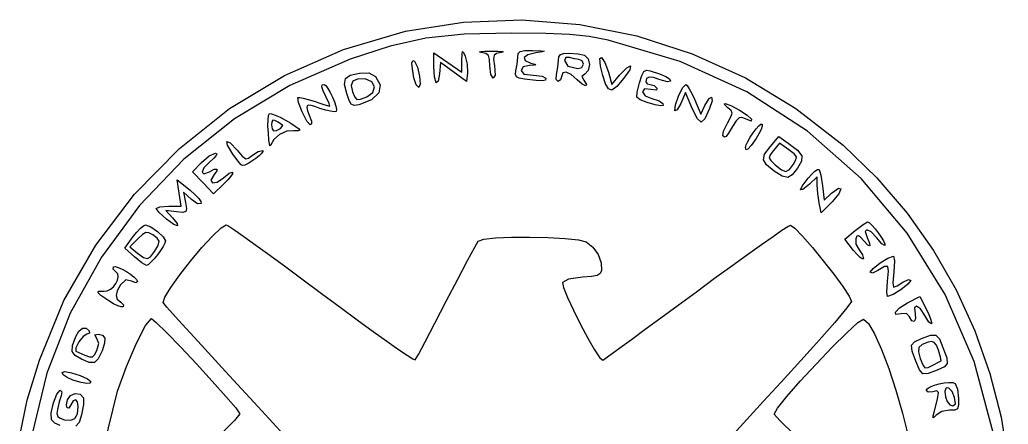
# Model space of a CAD drawing. Extents: x 2 to 115, y 1 to 114.
# Drawn here: x 2.9 to 114.8, y 68.1 to 113.9 of the extents above; entities that cross this region are included whole.
import ezdxf

# ---------------------------------------------------------------- set-up
doc = ezdxf.new("R2010")
doc.units = 0
doc.layers.get('0').update_dxf_attribs({"linetype": 'CONTINUOUS'})

msp = doc.modelspace()

# ---------------------------------------------------------------- linework, layer by layer
at = {"color": 0}
for p, q in [((46.5349, 112.556), (53.1178, 113.6)), ((53.1178, 113.6), (59.72, 113.852)), ((59.72, 113.852), (66.2753, 113.328)), ((66.2753, 113.328), (72.7191, 112.045)), ((39.5111, 110.503), (46.5349, 112.556)), ((53.1675, 112.212), (48.8541, 111.768)), ((58.5611, 112.331), (53.1675, 112.212)), ((62.4346, 112.303), (58.5611, 112.331)), ((65.1605, 112.189), (62.4346, 112.303)), ((67.3199, 111.946), (65.1605, 112.189)), ((69.4972, 111.531), (67.3199, 111.946)), ((72.7191, 112.045), (78.9852, 110.021)), ((44.8275, 110.876), (40.2978, 109.404)), ((48.8541, 111.768), (44.8275, 110.876)), ((77.6443, 109.15), (69.4972, 111.531)), ((32.8524, 107.563), (39.5111, 110.503)), ((49.7417, 108.555), (49.7417, 110.101)), ((49.7417, 110.101), (52.9167, 107.915)), ((52.9389, 109.256), (52.9594, 109.968)), ((52.9594, 109.968), (53.0105, 110.258)), ((53.0105, 110.258), (53.1163, 110.167)), ((53.1163, 110.167), (53.3079, 109.726)), ((53.3079, 109.726), (53.5217, 108.818)), ((54.9106, 110.225), (55.058, 110.271)), ((55.1215, 110.167), (54.9106, 110.225)), ((55.058, 110.271), (55.5226, 110.302)), ((55.6398, 110.047), (55.1215, 110.167)), ((55.5226, 110.302), (56.2681, 110.313)), ((55.9319, 109.817), (55.6398, 110.047)), ((56.0613, 109.379), (55.9319, 109.817)), ((56.2681, 110.313), (57.0107, 110.302)), ((56.5672, 109.839), (56.5161, 109.407)), ((56.8371, 110.051), (56.5672, 109.839)), ((57.3885, 110.164), (56.8371, 110.051)), ((57.0107, 110.302), (57.4696, 110.271)), ((57.6076, 110.222), (57.3885, 110.164)), ((57.4696, 110.271), (57.6076, 110.222)), ((59.2624, 109.626), (59.3136, 110.051)), ((59.3136, 110.051), (59.5355, 110.284)), ((59.5355, 110.284), (60.0396, 110.374)), ((60.3924, 109.874), (59.9916, 109.571)), ((60.0396, 110.374), (60.9424, 110.37)), ((61.2842, 110.105), (60.3924, 109.874)), ((60.9424, 110.37), (61.8892, 110.338)), ((62.0282, 110.231), (61.2842, 110.105)), ((61.8892, 110.338), (62.2406, 110.3)), ((62.2406, 110.3), (62.0282, 110.231)), ((63.8485, 109.273), (63.8955, 109.679)), ((63.8955, 109.679), (64.0733, 109.921)), ((64.0733, 109.921), (64.4412, 110.038)), ((64.4412, 110.038), (65.0586, 110.067)), ((65.0586, 110.067), (66.0728, 110.005)), ((66.0728, 110.005), (66.8225, 109.853)), ((66.8225, 109.853), (67.2264, 109.444)), ((78.9852, 110.021), (85.0085, 107.272)), ((40.2978, 109.404), (33.4712, 106.438)), ((47.2803, 108.966), (47.3675, 109.263)), ((47.322, 108.3), (47.2803, 108.966)), ((47.3675, 109.263), (47.5823, 109.167)), ((47.5823, 109.167), (47.8991, 108.493)), ((49.8189, 107.385), (49.7417, 108.555)), ((50.4913, 109.037), (50.3813, 107.754)), ((53.4458, 106.857), (50.4913, 109.037)), ((52.9167, 107.915), (52.9389, 109.256)), ((53.5217, 108.818), (53.5506, 107.856)), ((56.0917, 108.632), (56.0613, 109.379)), ((56.2031, 107.652), (56.0917, 108.632)), ((56.5161, 109.407), (56.6251, 108.629)), ((56.6251, 108.629), (56.7009, 107.599)), ((59.0504, 108.063), (59.1979, 108.84)), ((59.1979, 108.84), (59.2624, 109.626)), ((59.8745, 108.526), (59.6194, 108.126)), ((60.5896, 108.692), (59.8745, 108.526)), ((59.9916, 109.571), (60.1003, 109.248)), ((60.1003, 109.248), (60.7452, 108.956)), ((61.1064, 108.718), (60.5896, 108.692)), ((60.7452, 108.956), (61.1724, 108.829)), ((61.2965, 108.756), (61.1064, 108.718)), ((61.1724, 108.829), (61.2965, 108.756)), ((63.7826, 108.479), (63.8485, 109.273)), ((64.703, 109.595), (64.5583, 109.252)), ((64.5583, 109.252), (64.9305, 108.595)), ((65.1164, 109.575), (64.703, 109.595)), ((64.9305, 108.595), (66.0576, 108.33)), ((65.6565, 109.425), (65.1164, 109.575)), ((66.1748, 109.361), (65.6565, 109.425)), ((66.5275, 109.207), (66.1748, 109.361)), ((66.493, 108.467), (66.675, 108.832)), ((66.675, 108.832), (66.5275, 109.207)), ((67.2264, 109.444), (67.3654, 108.786)), ((67.3654, 108.786), (67.2373, 108.131)), ((68.5352, 109.474), (68.7433, 109.577)), ((68.6223, 108.611), (68.5352, 109.474)), ((68.8922, 107.538), (68.6223, 108.611)), ((68.7433, 109.577), (69.1099, 109.028)), ((69.1099, 109.028), (69.5043, 107.927)), ((71.6015, 108.438), (72.0079, 108.628)), ((72.0079, 108.628), (71.9197, 108.212)), ((85.1821, 105.697), (77.6443, 109.15)), ((26.6402, 103.808), (32.8524, 107.563)), ((39.7701, 107.198), (40.302, 107.582)), ((40.302, 107.582), (41.3329, 107.823)), ((41.3329, 107.823), (42.4145, 107.841)), ((42.4145, 107.841), (43.1532, 107.432)), ((43.1532, 107.432), (43.6922, 106.499)), ((47.4927, 107.289), (47.322, 108.3)), ((47.8991, 108.493), (48.1238, 107.492)), ((48.1238, 107.492), (48.1912, 106.583)), ((50.3813, 107.754), (50.2253, 106.928)), ((53.5506, 107.856), (53.4458, 106.857)), ((56.4762, 107.244), (56.2031, 107.652)), ((56.7009, 107.599), (56.4762, 107.244)), ((58.9841, 107.659), (59.0504, 108.063)), ((59.0903, 107.406), (58.9841, 107.659)), ((59.4198, 107.253), (59.0903, 107.406)), ((59.6194, 108.126), (59.9419, 107.72)), ((59.9419, 107.72), (61.0306, 107.597)), ((61.0306, 107.597), (62.0268, 107.494)), ((62.0268, 107.494), (62.4417, 107.244)), ((63.584, 107.111), (63.6309, 107.685)), ((63.6309, 107.685), (63.7826, 108.479)), ((64.2056, 107.421), (64.0884, 107.047)), ((64.3502, 107.844), (64.2056, 107.421)), ((64.739, 107.917), (64.3502, 107.844)), ((65.3009, 107.654), (64.739, 107.917)), ((65.968, 107.069), (65.3009, 107.654)), ((66.0576, 108.33), (66.493, 108.467)), ((66.8419, 107.721), (66.5014, 107.455)), ((66.5014, 107.455), (66.7163, 107.018)), ((67.2373, 108.131), (66.8419, 107.721)), ((69.1804, 106.627), (68.8922, 107.538)), ((69.5043, 107.927), (69.8817, 106.522)), ((69.8817, 106.522), (70.7789, 107.589)), ((70.7789, 107.589), (71.6015, 108.438)), ((71.9197, 108.212), (71.2611, 107.244)), ((73.025, 106.714), (73.2839, 107.546)), ((73.2839, 107.546), (73.5252, 108.001)), ((73.5252, 108.001), (73.8145, 108.155)), ((73.8145, 108.155), (74.2199, 108.088)), ((74.2199, 108.088), (75.3043, 107.727)), ((75.3043, 107.727), (76.0264, 107.426)), ((76.0264, 107.426), (76.4275, 107.163)), ((33.4712, 106.438), (27.1763, 102.642)), ((37.072, 106.273), (37.1147, 106.484)), ((37.2237, 105.838), (37.072, 106.273)), ((37.1147, 106.484), (37.3408, 106.539)), ((37.3408, 106.539), (37.5239, 106.42)), ((37.5239, 106.42), (37.7582, 106.102)), ((39.6614, 106.546), (39.7701, 107.198)), ((39.8999, 105.501), (39.6614, 106.546)), ((40.5874, 106.907), (40.3987, 106.43)), ((40.3987, 106.43), (40.5476, 105.716)), ((41.1138, 107.151), (40.5874, 106.907)), ((41.9806, 107.159), (41.1138, 107.151)), ((42.7302, 106.853), (41.9806, 107.159)), ((43.0223, 106.271), (42.7302, 106.853)), ((43.6922, 106.499), (43.5158, 105.592)), ((47.7435, 106.51), (47.4927, 107.289)), ((48.0385, 106.186), (47.7435, 106.51)), ((48.1912, 106.583), (48.0385, 106.186)), ((50.0063, 106.74), (49.8189, 107.385)), ((50.2253, 106.928), (50.0063, 106.74)), ((60.0258, 107.149), (59.4198, 107.253)), ((61.3255, 107.002), (60.0258, 107.149)), ((62.0529, 106.965), (61.3255, 107.002)), ((62.3715, 107.043), (62.0529, 106.965)), ((62.4417, 107.244), (62.3715, 107.043)), ((63.8115, 106.892), (63.584, 107.111)), ((64.0884, 107.047), (63.8115, 106.892)), ((66.5469, 106.555), (65.968, 107.069)), ((66.9382, 106.371), (66.5469, 106.555)), ((66.7163, 107.018), (67.032, 106.522)), ((67.032, 106.522), (66.9382, 106.371)), ((69.5015, 106.028), (69.1804, 106.627)), ((70.455, 106.31), (69.8983, 105.913)), ((71.2611, 107.244), (70.455, 106.31)), ((72.7467, 105.675), (73.025, 106.714)), ((73.8258, 107.208), (73.7306, 106.832)), ((73.7306, 106.832), (73.8794, 106.626)), ((74.1204, 107.371), (73.8258, 107.208)), ((73.8794, 106.626), (74.2389, 106.539)), ((74.6277, 107.326), (74.1204, 107.371)), ((74.2389, 106.539), (74.6704, 106.42)), ((75.3636, 107.072), (74.6277, 107.326)), ((74.6704, 106.42), (74.997, 106.135)), ((76.2071, 106.82), (75.3636, 107.072)), ((76.5528, 106.918), (76.2071, 106.82)), ((76.4275, 107.163), (76.5528, 106.918)), ((77.8785, 106.142), (78.256, 106.539)), ((78.256, 106.539), (78.4214, 106.408)), ((78.4214, 106.408), (78.6652, 106.047)), ((85.0085, 107.272), (90.7217, 103.816)), ((37.5804, 105.11), (37.2237, 105.838)), ((37.7582, 106.102), (38.0174, 105.649)), ((38.0174, 105.649), (38.2722, 105.121)), ((40.163, 104.712), (39.8999, 105.501)), ((40.5476, 105.716), (40.7956, 105.106)), ((42.1584, 105.128), (42.8378, 105.627)), ((43.5158, 105.592), (42.6819, 104.811)), ((42.8378, 105.627), (43.0223, 106.271)), ((69.8983, 105.913), (69.5015, 106.028)), ((72.7396, 105.117), (72.7467, 105.675)), ((73.5873, 106.033), (73.3778, 105.692)), ((73.3778, 105.692), (73.6865, 105.266)), ((74.3119, 105.966), (73.5873, 106.033)), ((73.6865, 105.266), (74.4319, 104.953)), ((74.9667, 105.882), (74.3119, 105.966)), ((74.997, 106.135), (74.9667, 105.882)), ((77.0929, 104.232), (77.4333, 105.233)), ((77.4333, 105.233), (77.8785, 106.142)), ((78.2394, 105.616), (77.7088, 104.401)), ((79.0346, 103.765), (78.2394, 105.616)), ((78.6652, 106.047), (78.9534, 105.515)), ((78.9534, 105.515), (79.2551, 104.863)), ((92.0281, 101.251), (85.1821, 105.697)), ((34.3779, 105.051), (34.5695, 105.067)), ((34.4468, 104.51), (34.3779, 105.051)), ((34.8382, 103.427), (34.4468, 104.51)), ((34.5695, 105.067), (34.9774, 104.994)), ((34.9774, 104.994), (35.5424, 104.848)), ((35.4252, 104.119), (35.3935, 103.919)), ((35.5769, 104.192), (35.4252, 104.119)), ((35.5424, 104.848), (36.2038, 104.638)), ((35.8581, 104.158), (35.5769, 104.192)), ((36.2839, 104.035), (35.8581, 104.158)), ((36.2038, 104.638), (36.861, 104.418)), ((36.8653, 103.838), (36.2839, 104.035)), ((36.861, 104.418), (37.4177, 104.238)), ((37.4177, 104.238), (37.8146, 104.115)), ((37.9236, 104.375), (37.5804, 105.11)), ((37.8146, 104.115), (37.9952, 104.069)), ((37.9952, 104.069), (37.9236, 104.375)), ((38.2722, 105.121), (38.4955, 104.581)), ((38.4955, 104.581), (38.6609, 104.089)), ((38.6609, 104.089), (38.7396, 103.707)), ((40.4153, 104.296), (40.163, 104.712)), ((40.7472, 104.17), (40.4153, 104.296)), ((41.2489, 104.247), (40.7472, 104.17)), ((40.7956, 105.106), (41.0393, 104.844)), ((41.0393, 104.844), (41.439, 104.87)), ((42.6819, 104.811), (41.2489, 104.247)), ((41.439, 104.87), (42.1584, 105.128)), ((73.0938, 104.803), (72.7396, 105.117)), ((73.9069, 104.498), (73.0938, 104.803)), ((74.7917, 104.224), (73.9069, 104.498)), ((74.4319, 104.953), (75.2355, 104.694)), ((75.4006, 104.114), (74.7917, 104.224)), ((75.2355, 104.694), (75.6874, 104.395)), ((75.7068, 104.17), (75.4006, 104.114)), ((75.6874, 104.395), (75.7068, 104.17)), ((77.0336, 103.565), (77.0929, 104.232)), ((77.7088, 104.401), (77.2915, 103.655)), ((79.2551, 104.863), (79.9705, 103.188)), ((79.9705, 103.188), (80.4347, 104.158)), ((80.4347, 104.158), (80.899, 104.935)), ((80.899, 104.935), (81.1911, 105.1)), ((81.2341, 104.706), (80.9487, 103.805)), ((81.1911, 105.1), (81.2341, 104.706)), ((82.5969, 104.305), (82.7373, 104.388)), ((83.0351, 103.899), (82.5969, 104.305)), ((82.7373, 104.388), (83.3561, 104.163)), ((83.3561, 104.163), (84.3538, 103.652)), ((20.9558, 99.3112), (26.6402, 103.808)), ((30.9948, 102.525), (31.0486, 103.021)), ((31.0486, 103.021), (31.1437, 103.25)), ((31.1437, 103.25), (31.371, 103.233)), ((31.371, 103.233), (31.7982, 103.078)), ((31.7982, 103.078), (32.3522, 102.824)), ((35.3617, 102.391), (34.8382, 103.427)), ((35.3935, 103.919), (35.4679, 103.577)), ((35.4679, 103.577), (35.6387, 103.076)), ((35.6387, 103.076), (35.8937, 102.394)), ((37.513, 103.641), (36.8653, 103.838)), ((38.0753, 103.51), (37.513, 103.641)), ((38.4912, 103.459), (38.0753, 103.51)), ((38.7036, 103.498), (38.4912, 103.459)), ((38.7396, 103.707), (38.7036, 103.498)), ((77.2915, 103.655), (77.0336, 103.565)), ((79.5761, 102.645), (79.0346, 103.765)), ((80.9487, 103.805), (80.4125, 102.663)), ((83.3974, 103.591), (83.0351, 103.899)), ((83.3727, 102.879), (83.512, 103.3)), ((83.512, 103.3), (83.3974, 103.591)), ((84.3538, 103.652), (85.2234, 103.072)), ((85.2234, 103.072), (85.7003, 102.599)), ((90.7217, 103.816), (96.0632, 99.6693)), ((27.1763, 102.642), (21.4781, 98.0902)), ((30.9838, 101.831), (30.9948, 102.525)), ((31.0238, 101.017), (30.9838, 101.831)), ((31.422, 102.328), (31.3972, 101.965)), ((31.3972, 101.965), (31.4482, 101.508)), ((31.5281, 102.489), (31.422, 102.328)), ((31.7569, 102.467), (31.5281, 102.489)), ((32.151, 102.279), (31.7569, 102.467)), ((32.654, 101.896), (32.151, 102.279)), ((32.3522, 102.824), (32.9627, 102.507)), ((32.4156, 101.567), (32.654, 101.896)), ((32.9627, 102.507), (33.5607, 102.166)), ((33.5607, 102.166), (34.0761, 101.841)), ((34.0761, 101.841), (34.4358, 101.568)), ((35.7558, 101.957), (35.3617, 102.391)), ((35.9212, 102.084), (35.7558, 101.957)), ((35.8937, 102.394), (35.9212, 102.084)), ((79.9952, 102.277), (79.5761, 102.645)), ((80.4125, 102.663), (79.9952, 102.277)), ((82.5281, 101.253), (82.9772, 102.175)), ((82.9772, 102.175), (83.3727, 102.879)), ((83.9777, 102.43), (83.5699, 101.79)), ((84.3015, 102.755), (83.9777, 102.43)), ((84.6197, 102.815), (84.3015, 102.755)), ((85.0152, 102.66), (84.6197, 102.815)), ((85.6686, 102.406), (85.0152, 102.66)), ((85.7003, 102.599), (85.6686, 102.406)), ((86.2157, 101.513), (86.5188, 101.86)), ((86.5188, 101.86), (86.7572, 102.06)), ((86.7572, 102.06), (86.8938, 102.059)), ((86.9061, 101.825), (86.7833, 101.439)), ((86.8938, 102.059), (86.9061, 101.825)), ((31.094, 100.276), (31.0238, 101.017)), ((31.4482, 101.508), (31.6205, 101.294)), ((31.6205, 101.294), (31.9346, 101.317)), ((32.304, 100.886), (31.6384, 100.334)), ((31.9346, 101.317), (32.4156, 101.567)), ((33.1239, 101.25), (32.304, 100.886)), ((33.9204, 101.314), (33.1239, 101.25)), ((34.3807, 101.29), (33.9204, 101.314)), ((34.5722, 101.387), (34.3807, 101.29)), ((34.4358, 101.568), (34.5722, 101.387)), ((82.4618, 100.747), (82.5281, 101.253)), ((82.6534, 100.591), (82.4618, 100.747)), ((83.1039, 101.017), (82.834, 100.649)), ((83.5699, 101.79), (83.1039, 101.017)), ((85.5638, 100.584), (85.8848, 101.071)), ((85.8848, 101.071), (86.2157, 101.513)), ((86.5491, 100.954), (86.2252, 100.425)), ((86.7833, 101.439), (86.5491, 100.954)), ((98.104, 95.8963), (92.0281, 101.251)), ((26.4129, 99.6735), (26.326, 100.11)), ((26.326, 100.11), (26.6995, 99.9367)), ((27.0095, 98.6688), (26.4129, 99.6735)), ((26.6995, 99.9367), (27.4864, 99.1087)), ((31.1699, 99.7797), (31.094, 100.276)), ((31.2443, 99.5729), (31.1699, 99.7797)), ((31.3063, 99.6982), (31.2443, 99.5729)), ((31.6384, 100.334), (31.3063, 99.6982)), ((82.834, 100.649), (82.6534, 100.591)), ((85.0209, 99.3951), (85.0939, 99.6957)), ((85.0939, 99.6957), (85.2868, 100.109)), ((85.2868, 100.109), (85.5638, 100.584)), ((85.6738, 99.6555), (85.2992, 99.2367)), ((86.2252, 100.425), (85.6738, 99.6555)), ((87.8113, 99.5066), (88.7843, 100.673)), ((88.8848, 99.8954), (88.1959, 99.0713)), ((88.7843, 100.673), (89.844, 99.9173)), ((89.946, 99.1401), (88.8848, 99.8954)), ((89.844, 99.9173), (90.9077, 99.0988)), ((96.0632, 99.6693), (99.894, 95.9817)), ((15.8778, 94.1447), (20.9558, 99.3112)), ((23.4583, 97.718), (24.3362, 98.4649)), ((24.3362, 98.4649), (25.0252, 98.7683)), ((25.1202, 98.5037), (24.8502, 98.1893)), ((25.0252, 98.7683), (25.1795, 98.6991)), ((25.1795, 98.6991), (25.1202, 98.5037)), ((27.3692, 98.1632), (27.0095, 98.6688)), ((27.4864, 99.1087), (28.0761, 98.4292)), ((28.79, 98.1989), (29.2227, 98.5492)), ((29.2227, 98.5492), (29.8607, 98.9693)), ((29.9737, 98.4677), (29.592, 98.1646)), ((29.8607, 98.9693), (30.3816, 99.0575)), ((30.2631, 98.7407), (29.9737, 98.4677)), ((30.4147, 98.9485), (30.2631, 98.7407)), ((30.3816, 99.0575), (30.4147, 98.9485)), ((85.0868, 99.1538), (85.0209, 99.3951)), ((85.2992, 99.2367), (85.0868, 99.1538)), ((87.0465, 98.0295), (87.1926, 98.6607)), ((87.1926, 98.6607), (87.8113, 99.5066)), ((87.8113, 98.5848), (87.7051, 98.2528)), ((88.1959, 99.0713), (87.8113, 98.5848)), ((90.5302, 98.6977), (89.946, 99.1401)), ((90.7796, 98.37), (90.5302, 98.6977)), ((90.9077, 99.0988), (91.3941, 98.4786)), ((91.3941, 98.4786), (91.3723, 97.8711)), ((21.4781, 98.0902), (16.44, 92.8606)), ((22.4427, 96.6583), (23.4583, 97.718)), ((24.3761, 97.7635), (23.7409, 97.1007)), ((24.8502, 98.1893), (24.3761, 97.7635)), ((27.6958, 97.7498), (27.3692, 98.1632)), ((27.9521, 97.47), (27.6958, 97.7498)), ((28.1051, 97.3667), (27.9521, 97.47)), ((28.0761, 98.4292), (28.4606, 98.141)), ((28.3766, 97.4341), (28.1051, 97.3667)), ((28.7473, 97.6133), (28.3766, 97.4341)), ((28.4606, 98.141), (28.79, 98.1989)), ((29.1676, 97.8683), (28.7473, 97.6133)), ((29.592, 98.1646), (29.1676, 97.8683)), ((87.4021, 97.4478), (87.0465, 98.0295)), ((88.2869, 96.7493), (87.4021, 97.4478)), ((87.7051, 98.2528), (87.8953, 97.9276)), ((87.8953, 97.9276), (88.3998, 97.4549)), ((88.3998, 97.4549), (89.0944, 96.8954)), ((89.9873, 96.9243), (90.442, 97.5222)), ((90.442, 97.5222), (90.7369, 98.0239)), ((90.7369, 98.0239), (90.7796, 98.37)), ((91.3723, 97.8711), (90.9161, 97.0869)), ((23.6389, 95.4236), (22.4427, 96.6583)), ((23.7409, 97.1007), (23.5245, 96.6061)), ((23.5245, 96.6061), (23.7298, 96.4187)), ((23.7298, 96.4187), (24.3582, 96.6791)), ((24.3582, 96.6791), (24.9011, 96.9603)), ((24.9025, 96.3429), (24.5318, 95.7213)), ((24.9011, 96.9603), (25.1961, 96.9821)), ((25.2084, 96.7701), (24.9025, 96.3429)), ((25.1961, 96.9821), (25.2084, 96.7701)), ((25.954, 95.9788), (26.6072, 96.4957)), ((26.6072, 96.4957), (26.9806, 96.6089)), ((26.9558, 96.4544), (26.7615, 96.1581)), ((26.9806, 96.6089), (26.9558, 96.4544)), ((89.1854, 96.1803), (88.2869, 96.7493)), ((89.0944, 96.8954), (89.5809, 96.7161)), ((89.5809, 96.7161), (89.9873, 96.9243)), ((90.3168, 96.3263), (89.8013, 96.0314)), ((90.9161, 97.0869), (90.3168, 96.3263)), ((92.1025, 95.9337), (92.5132, 96.387)), ((92.5132, 96.387), (92.8853, 96.7246)), ((92.8853, 96.7246), (93.176, 96.9133)), ((93.176, 96.9133), (93.3443, 96.9215)), ((93.3443, 96.9215), (93.5563, 96.2865)), ((93.5563, 96.2865), (93.7521, 95.075)), ((20.9379, 94.2661), (20.6995, 95.7531)), ((20.6995, 95.7531), (22.1699, 94.5885)), ((24.835, 94.1888), (23.6389, 95.4236)), ((24.5318, 95.7213), (24.6931, 95.4155)), ((24.6931, 95.4155), (25.2209, 95.4814)), ((25.9939, 95.3135), (24.835, 94.1888)), ((25.2209, 95.4814), (25.954, 95.9788)), ((26.4294, 95.764), (25.9939, 95.3135)), ((26.7615, 96.1581), (26.4294, 95.764)), ((89.8013, 96.0314), (89.1854, 96.1803)), ((91.4411, 95.057), (92.1025, 95.9337)), ((92.2528, 95.2514), (91.5293, 94.6587)), ((93.1333, 96.0783), (92.2528, 95.2514)), ((93.1333, 95.1798), (93.1333, 96.0783)), ((93.1997, 94.2125), (93.1333, 95.1798)), ((103.328, 89.716), (98.104, 95.8963)), ((99.894, 95.9817), (103.306, 92.0048)), ((11.4915, 88.3846), (15.8778, 94.1447)), ((21.1749, 92.7806), (20.9379, 94.2661)), ((22.3132, 93.5482), (21.4175, 94.3681)), ((21.4175, 94.3681), (21.6435, 93.1831)), ((22.1699, 94.5885), (22.7225, 94.1091)), ((22.7225, 94.1091), (23.1442, 93.6639)), ((91.2551, 94.6132), (91.4411, 95.057)), ((91.5293, 94.6587), (91.2551, 94.6132)), ((93.3609, 93.1457), (93.1997, 94.2125)), ((93.7521, 95.075), (93.9341, 93.453)), ((93.9341, 93.453), (94.7678, 94.2358)), ((94.7678, 94.2358), (95.5463, 94.8171)), ((95.5957, 94.1723), (94.8422, 93.2656)), ((95.5463, 94.8171), (95.8261, 94.7431)), ((95.8261, 94.7431), (95.5957, 94.1723)), ((16.44, 92.8606), (12.1295, 87.0327)), ((21.6435, 93.1831), (21.7537, 92.5036)), ((23.0132, 93.0617), (22.3132, 93.5482)), ((23.4239, 93.0755), (23.0132, 93.0617)), ((23.1442, 93.6639), (23.3908, 93.3027)), ((23.3908, 93.3027), (23.4239, 93.0755)), ((93.5867, 92.0115), (93.3609, 93.1457)), ((94.8422, 93.2656), (93.5867, 92.0115)), ((18.3417, 92.516), (18.7592, 92.7033)), ((18.6752, 92.0531), (18.3417, 92.516)), ((19.4855, 91.3088), (18.6752, 92.0531)), ((18.7592, 92.7033), (19.7597, 92.7806)), ((20.6416, 92.1413), (19.4138, 92.2845)), ((19.4138, 92.2845), (20.1745, 91.4756)), ((19.7597, 92.7806), (21.1749, 92.7806)), ((21.3444, 92.0792), (20.6416, 92.1413)), ((21.6848, 92.1674), (21.3444, 92.0792)), ((21.7537, 92.5036), (21.6848, 92.1674)), ((103.306, 92.0048), (106.295, 87.7715)), ((16.8782, 90.5605), (17.118, 90.6639)), ((17.118, 90.6639), (17.7119, 90.4434)), ((20.3137, 90.7052), (19.4855, 91.3088)), ((20.1745, 91.4756), (20.7174, 90.8032)), ((20.745, 90.5411), (20.3137, 90.7052)), ((20.7174, 90.8032), (20.745, 90.5411)), ((25.6687, 90.3192), (26.2503, 90.6639)), ((26.2503, 90.6639), (26.5479, 90.5069)), ((89.8275, 90.4946), (90.1129, 90.6431)), ((90.1129, 90.6431), (90.6032, 90.2945)), ((97.4355, 90.0299), (98.3312, 90.7161)), ((98.3312, 90.7161), (98.848, 91.0071)), ((98.848, 91.0071), (99.0452, 90.9066)), ((99.0452, 90.9066), (99.3387, 90.6279)), ((99.3387, 90.6279), (99.6844, 90.2271)), ((15.7441, 89.341), (16.1451, 89.855)), ((16.1451, 89.855), (16.5392, 90.2751)), ((16.7817, 89.5752), (16.2691, 89.0944)), ((16.5392, 90.2751), (16.8782, 90.5605)), ((17.1621, 89.7915), (16.7817, 89.5752)), ((17.5149, 89.7749), (17.1621, 89.7915)), ((17.9448, 89.5533), (17.5149, 89.7749)), ((17.7119, 90.4434), (18.4712, 89.9252)), ((18.4574, 89.1783), (17.9448, 89.5533)), ((18.4712, 89.9252), (19.1244, 89.323)), ((24.7082, 89.4002), (25.6687, 90.3192)), ((26.5479, 90.5069), (27.2342, 90.0522)), ((27.2342, 90.0522), (28.2663, 89.3339)), ((88.1408, 89.3618), (89.1551, 90.0561)), ((89.1551, 90.0561), (89.8275, 90.4946)), ((90.6032, 90.2945), (91.477, 89.3907)), ((96.2699, 89.0626), (97.4355, 90.0299)), ((98.7735, 90.1072), (98.5696, 89.8977)), ((98.5696, 89.8977), (98.7764, 89.2542)), ((99.2477, 89.8867), (98.7735, 90.1072)), ((99.847, 89.2362), (99.2477, 89.8867)), ((99.6844, 90.2271), (100.046, 89.7611)), ((100.046, 89.7611), (100.378, 89.2845)), ((107.621, 82.7899), (103.328, 89.716)), ((7.87548, 82.1009), (11.4915, 88.3846)), ((14.796, 88.0181), (15.7441, 89.341)), ((16.2691, 89.0944), (15.3458, 88.1641)), ((18.6517, 88.816), (18.4574, 89.1783)), ((18.5374, 88.3476), (18.6517, 88.816)), ((19.3256, 88.5927), (19.1189, 88.2138)), ((19.1244, 89.323), (19.4028, 88.8503)), ((19.4028, 88.8503), (19.3256, 88.5927)), ((23.5134, 88.0897), (24.7082, 89.4002)), ((28.2663, 89.3339), (29.5975, 88.3846)), ((29.5975, 88.3846), (31.1864, 87.2352)), ((54.3789, 88.1408), (54.7716, 88.8118)), ((54.7716, 88.8118), (55.3942, 89.0309)), ((55.3942, 89.0309), (56.7186, 89.1826)), ((56.7186, 89.1826), (58.5241, 89.2665)), ((58.5241, 89.2665), (60.5868, 89.2859)), ((60.5868, 89.2859), (62.6869, 89.2418)), ((62.6869, 89.2418), (64.6024, 89.1357)), ((64.6024, 89.1357), (66.1127, 88.9674)), ((66.1127, 88.9674), (66.996, 88.7402)), ((66.996, 88.7402), (67.7414, 88.1503)), ((85.2593, 87.3234), (86.8288, 88.4396)), ((86.8288, 88.4396), (88.1408, 89.3618)), ((91.477, 89.3907), (92.5932, 88.1048)), ((97.2591, 87.7838), (96.2699, 89.0626)), ((97.6422, 89.3713), (97.5032, 89.0986)), ((97.5032, 89.0986), (97.5198, 88.495)), ((97.5198, 88.495), (97.8888, 87.8487)), ((97.8062, 89.4306), (97.6422, 89.3713)), ((98.0475, 89.2598), (97.8062, 89.4306)), ((98.4155, 88.8478), (98.0475, 89.2598)), ((98.866, 88.3846), (98.4155, 88.8478)), ((98.7764, 89.2542), (99.0671, 88.6121)), ((99.0907, 88.313), (98.866, 88.3846)), ((99.0671, 88.6121), (99.0907, 88.313)), ((100.446, 88.5278), (99.847, 89.2362)), ((100.378, 89.2845), (100.642, 88.8517)), ((100.806, 88.3405), (100.446, 88.5278)), ((100.642, 88.8517), (100.798, 88.5183)), ((100.798, 88.5183), (100.806, 88.3405)), ((15.8695, 87.0479), (14.796, 88.0181)), ((15.3458, 88.1641), (16.2278, 87.4818)), ((16.2278, 87.4818), (16.9058, 86.9943)), ((17.7023, 87.0659), (18.1281, 87.6529)), ((18.4671, 87.2836), (18.095, 86.8288)), ((18.1281, 87.6529), (18.5374, 88.3476)), ((18.8199, 87.7616), (18.4671, 87.2836)), ((19.1189, 88.2138), (18.8199, 87.7616)), ((22.2291, 86.5628), (23.5134, 88.0897)), ((53.5658, 86.6359), (54.3789, 88.1408)), ((67.7414, 88.1503), (68.3355, 87.3069)), ((68.3355, 87.3069), (68.694, 86.3671)), ((83.4803, 86.0432), (85.2593, 87.3234)), ((92.5932, 88.1048), (93.817, 86.6112)), ((97.6535, 87.3153), (97.2591, 87.7838)), ((97.9936, 86.9805), (97.6535, 87.3153)), ((97.8888, 87.8487), (98.2818, 87.2765)), ((98.2818, 87.2765), (98.3728, 86.8412)), ((106.295, 87.7715), (108.857, 83.3134)), ((12.1295, 87.0327), (8.61, 80.6842)), ((16.7184, 86.3632), (15.8695, 87.0479)), ((17.2503, 86.0778), (16.7184, 86.3632)), ((16.9058, 86.9943), (17.3454, 86.8497)), ((17.4501, 86.1783), (17.2503, 86.0778)), ((17.3454, 86.8497), (17.7023, 87.0659)), ((17.7436, 86.4443), (17.4501, 86.1783)), ((18.095, 86.8288), (17.7436, 86.4443)), ((20.9999, 85), (22.2291, 86.5628)), ((31.1864, 87.2352), (32.9875, 85.918)), ((52.4524, 84.522), (53.5658, 86.6359)), ((68.694, 86.3671), (68.731, 85.4879)), ((93.817, 86.6112), (95.0087, 85.0787)), ((98.2458, 86.8123), (97.9936, 86.9805)), ((98.3728, 86.8412), (98.2458, 86.8123)), ((99.4696, 85.7416), (100.258, 86.3547)), ((100.258, 86.3547), (101.142, 86.9005)), ((101.142, 86.9005), (101.775, 87.1361)), ((101.775, 87.1361), (101.895, 86.6179)), ((101.895, 86.6179), (101.81, 85.3722)), ((13.4703, 85.6615), (13.4855, 85.9222)), ((13.768, 85.3627), (13.4703, 85.6615)), ((13.4855, 85.9222), (13.6867, 85.955)), ((13.6867, 85.955), (14.0353, 85.8531)), ((13.9816, 85.12), (13.768, 85.3627)), ((14.0395, 84.7919), (13.9816, 85.12)), ((14.0353, 85.8531), (14.4804, 85.652)), ((14.4804, 85.652), (14.9655, 85.3817)), ((14.9655, 85.3817), (15.4354, 85.0759)), ((15.4354, 85.0759), (15.8392, 84.7686)), ((32.9875, 85.918), (34.9553, 84.4642)), ((68.5821, 85.1641), (68.2293, 84.9492)), ((68.731, 85.4879), (68.5821, 85.1641)), ((81.5315, 84.6296), (83.4803, 86.0432)), ((95.0087, 85.0787), (96.03, 83.6842)), ((99.1306, 85.3034), (99.4696, 85.7416)), ((99.3856, 85.2138), (99.1306, 85.3034)), ((100, 85.5087), (99.3856, 85.2138)), ((100.747, 85.9469), (100, 85.5087)), ((101.126, 85.9511), (100.747, 85.9469)), ((101.104, 84.3139), (101.218, 85.4357)), ((101.218, 85.4357), (101.126, 85.9511)), ((101.81, 85.3722), (101.703, 84.1266)), ((13.5075, 83.6771), (13.779, 84.0327)), ((13.779, 84.0327), (13.9637, 84.4173)), ((13.9637, 84.4173), (14.0395, 84.7919)), ((14.8842, 84.4434), (14.3082, 83.8839)), ((15.5429, 84.303), (14.8842, 84.4434)), ((16.0404, 84.1294), (15.5429, 84.303)), ((15.8392, 84.7686), (16.1217, 84.4903)), ((16.2278, 84.2726), (16.0404, 84.1294)), ((16.1217, 84.4903), (16.2278, 84.2726)), ((19.9747, 83.5808), (20.9999, 85)), ((34.9553, 84.4642), (37.0473, 82.9042)), ((51.157, 82.0208), (52.4524, 84.522)), ((64.987, 84.533), (64.3308, 84.1333)), ((64.3308, 84.1333), (64.4398, 83.5685)), ((66.5649, 84.7369), (64.987, 84.533)), ((67.5845, 84.8184), (66.5649, 84.7369)), ((68.2293, 84.9492), (67.5845, 84.8184)), ((79.4604, 83.1123), (81.5315, 84.6296)), ((101.007, 83.0682), (101.104, 84.3139)), ((101.703, 84.1266), (101.776, 83.6083)), ((102.173, 83.7766), (102.847, 84.1774)), ((103.378, 83.9502), (102.596, 83.3367)), ((102.847, 84.1774), (103.46, 84.4737)), ((103.717, 84.3827), (103.378, 83.9502)), ((103.46, 84.4737), (103.717, 84.3827)), ((11.7119, 83.0241), (11.8249, 83.1783)), ((12.0854, 82.6643), (11.7119, 83.0241)), ((11.8249, 83.1783), (12.4106, 83.1631)), ((12.4106, 83.1631), (12.7992, 83.2044)), ((12.7992, 83.2044), (13.1727, 83.3893)), ((13.1727, 83.3893), (13.5075, 83.6771)), ((13.914, 83.2086), (13.7859, 82.6728)), ((14.3082, 83.8839), (13.914, 83.2086)), ((19.2939, 82.4826), (19.9747, 83.5808)), ((37.0473, 82.9042), (39.135, 81.3513)), ((64.4398, 83.5685), (64.8794, 82.4646)), ((77.3892, 81.5922), (79.4604, 83.1123)), ((96.03, 83.6842), (96.7437, 82.5983)), ((101.105, 82.55), (101.007, 83.0682)), ((101.721, 82.7885), (101.105, 82.55)), ((102.596, 83.3367), (101.721, 82.7885)), ((101.776, 83.6083), (102.173, 83.7766)), ((110.902, 75.1995), (107.621, 82.7899)), ((108.857, 83.3134), (110.988, 78.668)), ((5.11253, 75.3664), (7.87548, 82.1009)), ((12.9646, 82.0678), (12.0854, 82.6643)), ((13.502, 81.7548), (12.9646, 82.0678)), ((13.9899, 81.5248), (13.502, 81.7548)), ((13.7859, 82.6728), (13.9251, 82.2484)), ((13.9251, 82.2484), (14.333, 81.9108)), ((14.333, 81.9108), (14.6472, 81.631)), ((19.1079, 81.8843), (19.2939, 82.4826)), ((19.5544, 81.3428), (19.1079, 81.8843)), ((49.8683, 79.5348), (51.157, 82.0208)), ((64.8794, 82.4646), (65.5507, 81.0175)), ((97.0139, 81.9947), (96.5055, 81.2754)), ((96.7437, 82.5983), (97.0139, 81.9947)), ((102.457, 81.2807), (103.356, 81.8402)), ((103.356, 81.8402), (104.758, 82.5556)), ((104.758, 82.5556), (105.497, 81.1071)), ((8.61, 80.6842), (5.95037, 73.8904)), ((14.3716, 81.4021), (13.9899, 81.5248)), ((14.5976, 81.4063), (14.3716, 81.4021)), ((14.6472, 81.631), (14.5976, 81.4063)), ((20.8442, 79.9013), (19.5544, 81.3428)), ((39.135, 81.3513), (41.0916, 79.9123)), ((65.5507, 81.0175), (66.3512, 79.4191)), ((75.4447, 80.1659), (77.3892, 81.5922)), ((96.5055, 81.2754), (95.1219, 79.6325)), ((101.991, 80.7985), (102.457, 81.2807)), ((102.033, 80.5311), (101.991, 80.7985)), ((102.66, 80.6097), (102.033, 80.5311)), ((103.243, 80.6401), (102.66, 80.6097)), ((103.58, 80.2816), (103.243, 80.6401)), ((104.392, 81.4723), (104.158, 81.2934)), ((104.158, 81.2934), (104.214, 80.6097)), ((104.214, 80.6097), (104.265, 80.0283)), ((104.813, 81.1692), (104.392, 81.4723)), ((105.321, 80.4002), (104.813, 81.1692)), ((105.497, 81.1071), (105.768, 80.5311)), ((17.1345, 79.2925), (17.7822, 80.0777)), ((17.7822, 80.0777), (18.3348, 79.6424)), ((18.3348, 79.6424), (19.5144, 78.4874)), ((23.0284, 77.5077), (20.8442, 79.9013)), ((41.0916, 79.9123), (42.8748, 78.6197)), ((48.7786, 77.4594), (49.8683, 79.5348)), ((73.6699, 78.8652), (75.4447, 80.1659)), ((95.1219, 79.6325), (93.0755, 77.3081)), ((96.4957, 78.4765), (97.7456, 79.6092)), ((97.7456, 79.6092), (98.3753, 80.0061)), ((98.3753, 80.0061), (98.9348, 79.5182)), ((98.9348, 79.5182), (99.6322, 78.3276)), ((103.858, 79.8188), (103.58, 80.2816)), ((104.116, 79.7486), (103.858, 79.8188)), ((104.265, 80.0283), (104.116, 79.7486)), ((105.771, 79.6823), (105.321, 80.4002)), ((105.768, 80.5311), (105.967, 80.0336)), ((106.061, 79.484), (105.771, 79.6823)), ((105.967, 80.0336), (106.069, 79.6671)), ((106.069, 79.6671), (106.061, 79.484)), ((9.22736, 78.0521), (9.57185, 78.6529)), ((9.57185, 78.6529), (9.98527, 78.9725)), ((9.98527, 78.9725), (10.4028, 78.9876)), ((10.4841, 78.3167), (10.0721, 78.0426)), ((10.4028, 78.9876), (10.7597, 78.6694)), ((10.768, 78.4214), (10.4841, 78.3167)), ((10.7597, 78.6694), (10.768, 78.4214)), ((11.4005, 78.2161), (11.7547, 78.3167)), ((11.7547, 78.3167), (12.2687, 78.2066)), ((16.112, 77.2954), (17.1345, 79.2925)), ((19.5144, 78.4874), (21.1074, 76.8435)), ((42.8748, 78.6197), (44.4391, 77.5021)), ((66.3512, 79.4191), (67.1848, 77.8619)), ((72.1099, 77.7226), (73.6699, 78.8652)), ((94.8475, 76.8406), (96.4957, 78.4765)), ((99.6322, 78.3276), (100.416, 76.5775)), ((110.988, 78.668), (112.685, 73.8671)), ((8.86492, 77.0117), (9.22736, 78.0521)), ((9.59527, 77.4266), (9.25354, 76.7775)), ((10.0721, 78.0426), (9.59527, 77.4266)), ((11.6086, 77.8274), (11.4005, 78.2161)), ((11.8387, 77.2502), (11.6086, 77.8274)), ((11.6086, 76.4438), (11.8387, 77.2502)), ((12.4974, 77.2806), (12.2177, 76.4357)), ((12.2687, 78.2066), (12.5154, 77.8662)), ((12.5154, 77.8662), (12.4974, 77.2806)), ((14.9696, 74.6386), (16.112, 77.2954)), ((26.1579, 74.1041), (23.0284, 77.5077)), ((44.4391, 77.5021), (45.7426, 76.5912)), ((48.0011, 76.0113), (48.7786, 77.4594)), ((67.1848, 77.8619), (67.9482, 76.539)), ((70.8064, 76.7704), (72.1099, 77.7226)), ((93.0755, 77.3081), (90.5757, 74.549)), ((103.801, 77.0502), (104.136, 77.4375)), ((104.136, 77.4375), (104.94, 77.8055)), ((104.94, 77.8055), (105.953, 78.19)), ((105.707, 77.4072), (105.006, 77.1384)), ((106.102, 77.476), (105.707, 77.4072)), ((105.953, 78.19), (106.558, 78.2091)), ((106.391, 77.3755), (106.102, 77.476)), ((106.626, 77.0654), (106.391, 77.3755)), ((106.558, 78.2091), (106.962, 77.7752)), ((106.962, 77.7752), (107.373, 76.805)), ((8.82357, 76.3475), (8.86492, 77.0117)), ((9.14605, 75.8885), (8.82357, 76.3475)), ((9.25354, 76.7775), (9.24662, 76.4025)), ((9.24662, 76.4025), (9.58977, 76.2441)), ((9.58977, 76.2441), (10.2747, 75.9464)), ((11.3619, 75.9781), (11.6086, 76.4438)), ((12.2177, 76.4357), (11.7753, 75.5124)), ((21.1074, 76.8435), (22.8989, 74.9406)), ((45.7426, 76.5912), (46.7416, 75.9188)), ((67.9482, 76.539), (68.5437, 75.6433)), ((69.8031, 76.0388), (70.8064, 76.7704)), ((93.0176, 74.9349), (94.8475, 76.8406)), ((100.416, 76.5775), (101.239, 74.41)), ((103.874, 76.4011), (103.801, 77.0502)), ((104.294, 75.2422), (103.874, 76.4011)), ((104.654, 76.8022), (104.601, 76.3076)), ((104.601, 76.3076), (104.805, 75.5608)), ((105.006, 77.1384), (104.654, 76.8022)), ((106.855, 76.5073), (106.626, 77.0654)), ((107.105, 75.6916), (106.855, 76.5073)), ((107.373, 76.805), (107.792, 75.6476)), ((3.74001, 70.841), (5.11253, 75.3664)), ((9.87778, 75.4641), (9.14605, 75.8885)), ((10.7638, 75.0919), (9.87778, 75.4641)), ((10.2747, 75.9464), (10.7818, 75.7618)), ((11.344, 75.0866), (10.7638, 75.0919)), ((10.7818, 75.7618), (11.1153, 75.7604)), ((11.1153, 75.7604), (11.3619, 75.9781)), ((11.7753, 75.5124), (11.344, 75.0866)), ((46.7416, 75.9188), (47.3936, 75.5138)), ((47.3936, 75.5138), (47.6525, 75.4077)), ((47.6525, 75.4077), (48.0011, 76.0113)), ((68.5437, 75.6433), (68.8717, 75.3678)), ((68.8717, 75.3678), (69.143, 75.5608)), ((69.143, 75.5608), (69.8031, 76.0388)), ((104.705, 74.2735), (104.294, 75.2422)), ((104.805, 75.5608), (105.077, 74.8358)), ((106.298, 74.8372), (106.867, 75.1417)), ((106.867, 75.1417), (107.158, 75.3085)), ((107.158, 75.3085), (107.105, 75.6916)), ((107.865, 74.9984), (107.53, 74.6111)), ((107.792, 75.6476), (107.865, 74.9984)), ((113.093, 67.0278), (110.902, 75.1995)), ((5.95037, 73.8904), (4.21404, 66.7286)), ((7.70184, 73.9771), (7.98435, 74.0833)), ((7.82175, 73.7168), (7.70184, 73.9771)), ((7.98435, 74.0833), (8.7285, 73.9454)), ((8.7285, 73.9454), (9.71102, 73.6215)), ((13.9637, 71.8704), (14.9696, 74.6386)), ((22.8989, 74.9406), (24.6779, 73.007)), ((30.2824, 69.6376), (26.1579, 74.1041)), ((90.5757, 74.549), (89.0199, 72.8543)), ((91.2262, 72.9933), (93.0176, 74.9349)), ((101.239, 74.41), (102.049, 71.9667)), ((105.107, 73.8396), (104.705, 74.2735)), ((105.077, 74.8358), (105.322, 74.5172)), ((105.712, 73.8586), (105.107, 73.8396)), ((105.322, 74.5172), (105.683, 74.5409)), ((105.683, 74.5409), (106.298, 74.8372)), ((106.726, 74.2417), (105.712, 73.8586)), ((107.53, 74.6111), (106.726, 74.2417)), ((112.685, 73.8671), (113.942, 68.9434)), ((8.25306, 73.3972), (7.82175, 73.7168)), ((8.90764, 73.1118), (8.25306, 73.3972)), ((9.8461, 72.8391), (8.90764, 73.1118)), ((9.71102, 73.6215), (10.5682, 73.2511)), ((10.4745, 72.7244), (9.8461, 72.8391)), ((10.8259, 72.7685), (10.4745, 72.7244)), ((10.5682, 73.2511), (10.9361, 72.9686)), ((10.9361, 72.9686), (10.8259, 72.7685)), ((24.6779, 73.007), (26.2296, 71.272)), ((89.0199, 72.8543), (87.0631, 70.7196)), ((89.6909, 71.2459), (91.2262, 72.9933)), ((106.95, 72.693), (107.521, 72.8059)), ((107.521, 72.8059), (108.052, 72.8595)), ((108.052, 72.8595), (108.481, 72.8363)), ((108.481, 72.8363), (108.747, 72.7234)), ((108.747, 72.7234), (109.008, 72.0771)), ((7.08036, 71.5352), (7.45931, 71.9667)), ((7.45931, 71.9667), (7.65775, 71.7973)), ((7.65775, 71.7973), (7.5723, 71.3493)), ((8.63342, 71.3754), (9.17497, 71.5959)), ((9.17497, 71.5959), (9.72069, 71.52)), ((12.445, 65.7352), (13.9637, 71.8704)), ((102.049, 71.9667), (102.796, 69.3882)), ((105.481, 71.9296), (105.602, 72.1374)), ((105.693, 71.7381), (105.481, 71.9296)), ((105.602, 72.1374), (105.929, 72.3427)), ((106.234, 71.8054), (105.693, 71.7381)), ((105.929, 72.3427), (106.398, 72.5329)), ((106.686, 71.913), (106.234, 71.8054)), ((106.398, 72.5329), (106.95, 72.693)), ((106.852, 71.7077), (106.686, 71.913)), ((106.74, 70.9747), (106.852, 71.7077)), ((107.73, 72.2464), (107.597, 71.8481)), ((107.597, 71.8481), (107.667, 71.2142)), ((108.042, 72.208), (107.73, 72.2464)), ((108.406, 71.815), (108.042, 72.208)), ((108.694, 71.1496), (108.406, 71.815)), ((109.008, 72.0771), (109.142, 71.0212)), ((2.8925, 66.8196), (3.74001, 70.841)), ((6.46299, 69.4118), (6.70553, 70.5362)), ((6.70553, 70.5362), (7.08036, 71.5352)), ((7.33806, 70.6423), (7.14925, 69.8087)), ((7.5723, 71.3493), (7.33806, 70.6423)), ((8.18003, 70.309), (8.28202, 70.8822)), ((8.28202, 70.8822), (8.63342, 71.3754)), ((8.94073, 70.7817), (8.67198, 70.328)), ((9.21907, 70.8851), (8.94073, 70.7817)), ((9.43543, 70.6561), (9.21907, 70.8851)), ((9.5195, 70.1146), (9.43543, 70.6561)), ((9.72069, 71.52), (10.0886, 71.1218)), ((10.0886, 71.1218), (10.1079, 70.3488)), ((26.2296, 71.272), (27.3403, 69.9671)), ((87.0631, 70.7196), (84.7838, 68.2322)), ((88.6326, 69.9273), (89.6909, 71.2459)), ((106.365, 69.4972), (106.74, 70.9747)), ((107.667, 71.2142), (107.859, 70.6907)), ((107.859, 70.6907), (108.143, 70.3351)), ((108.78, 70.4247), (108.694, 71.1496)), ((109.142, 71.0212), (109.141, 70.273)), ((6.48092, 68.6058), (6.46299, 69.4118)), ((7.14925, 69.8087), (7.10516, 69.3304)), ((8.25306, 69.9657), (8.18003, 70.309)), ((8.43774, 69.9438), (8.25306, 69.9657)), ((8.67198, 70.328), (8.43774, 69.9438)), ((9.42301, 69.299), (9.5195, 70.1146)), ((10.1079, 70.3488), (9.88741, 69.1815)), ((27.3403, 69.9671), (27.7978, 69.318)), ((35.4542, 64.0539), (30.2824, 69.6376)), ((88.2703, 69.2697), (88.6326, 69.9273)), ((102.796, 69.3882), (103.43, 66.8168)), ((106.259, 69.0577), (106.365, 69.4972)), ((107.242, 69.5537), (106.601, 69.1691)), ((108.126, 69.6983), (107.242, 69.5537)), ((108.713, 69.7163), (108.126, 69.6983)), ((108.143, 70.3351), (108.486, 70.2028)), ((108.486, 70.2028), (108.78, 70.4247)), ((109.025, 69.8722), (108.713, 69.7163)), ((109.141, 70.273), (109.025, 69.8722)), ((6.84611, 68.2322), (6.48092, 68.6058)), ((7.10516, 69.3304), (7.19889, 69.0122)), ((7.19889, 69.0122), (7.47173, 68.8026)), ((7.47173, 68.8026), (7.95955, 68.6414)), ((7.95955, 68.6414), (8.65685, 68.5754)), ((8.65685, 68.5754), (9.14054, 68.7903)), ((9.14054, 68.7903), (9.42301, 69.299)), ((9.60494, 68.3204), (9.23149, 67.896)), ((9.88741, 69.1815), (9.60494, 68.3204)), ((27.1777, 68.5479), (25.4661, 66.8225)), ((27.7978, 69.318), (27.1777, 68.5479)), ((88.9056, 68.5574), (88.2703, 69.2697)), ((90.5648, 66.9368), (88.9056, 68.5574)), ((106.255, 68.8675), (106.259, 69.0577)), ((106.364, 68.9116), (106.255, 68.8675)), ((106.601, 69.1691), (106.364, 68.9116)), ((113.942, 68.9434), (114.758, 63.9329)), ((7.47448, 67.9856), (6.84611, 68.2322)), ((84.7838, 68.2322), (82.2621, 65.4773))]:
    msp.add_line(p, q, dxfattribs=at)

doc.saveas('drawing.dxf')
